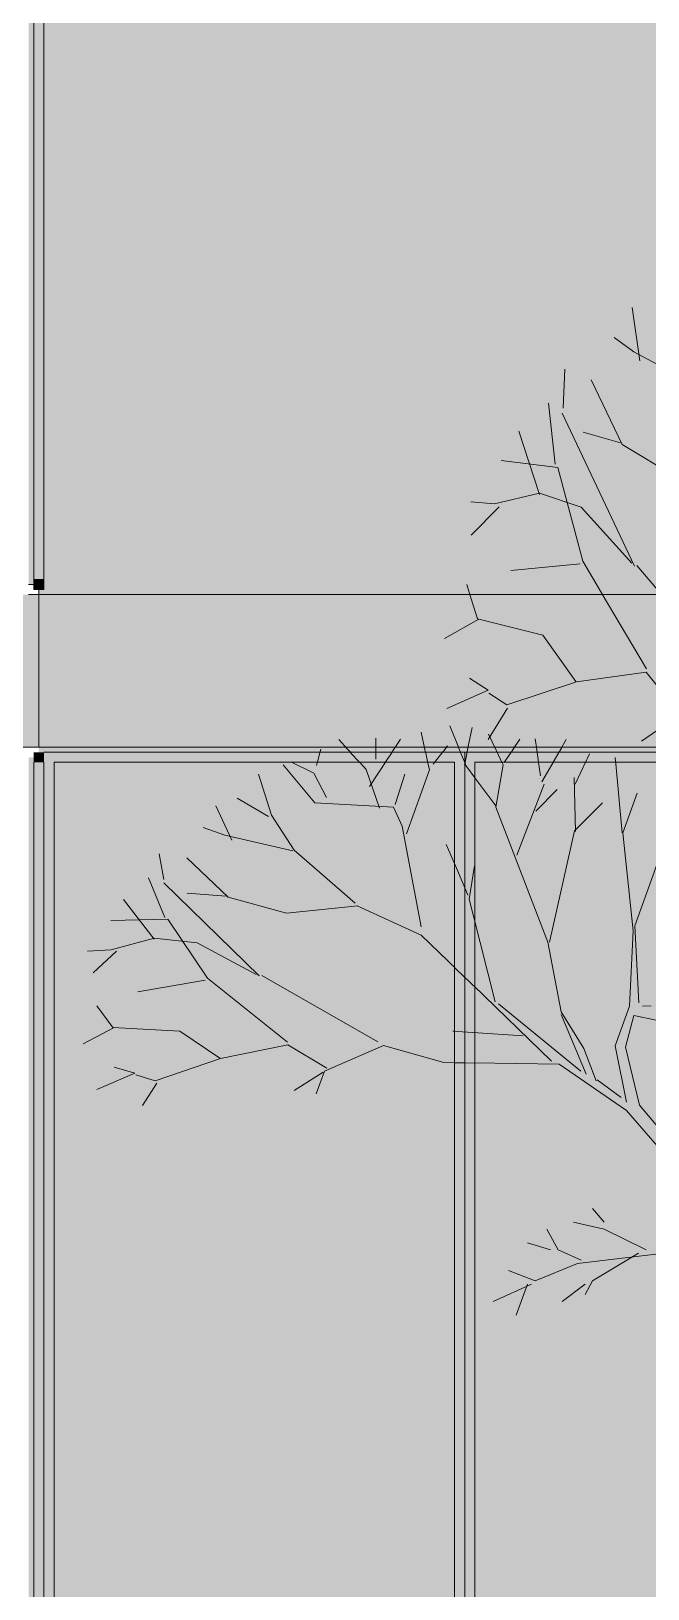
# Model space of a CAD drawing. Header units: centimetres. Extents: x -4381 to 5639, y -3920 to 4826.
# Drawn here: x 67.502 to 68.714, y 33.748 to 36.812 of the extents above; entities that cross this region are included whole.
import ezdxf
from ezdxf.xclip import XClip

# ---------------------------------------------------------------- set-up
doc = ezdxf.new("R2010")
doc.units = ezdxf.units.CM
doc.header["$MEASUREMENT"] = 0
doc.header["$XCLIPFRAME"] = 0
doc.set_wipeout_variables(frame=1)
doc.linetypes.add('Wipeout_Contour', pattern=[100, 0, -100])
for name, color, linetype, lineweight, true_color in [('00-TREES_Pen_No__181', 7, 'Continuous', 5, 0xddeaa8), ('Dalles_Pen_No__112', 7, 'Continuous', 5, 0xd5aaaa), ('Structural - Bearing_Pen_No__102', 7, 'Continuous', 5, 0xcccccc)]:
    doc.layers.add(name, color=color, linetype=linetype, lineweight=lineweight, true_color=true_color)
for name, color, linetype in [('Dalles', 7, 'Continuous'), ('Drawing & Figure', 7, 'Continuous'), ('Structural - Bearing', 7, 'Continuous')]:
    doc.layers.add(name, color=color, linetype=linetype)
for name, color, linetype, lineweight in [('Dalles_Pen_No__1', 7, 'Continuous', 5), ('Structural - Bearing_Pen_No__1', 7, 'Continuous', 5), ('Structural - Bearing_Pen_No__18', 9, 'Continuous', 5), ('trees_Pen_No__1', 7, 'Continuous', 5)]:
    doc.layers.add(name, color=color, linetype=linetype, lineweight=lineweight)

# ---------------------------------------------------------------- blocks, each defined once
blk = doc.blocks.new('Drawing_7_7', base_point=(-363.0919, 32.2036))
at = {"color": 254, "linetype": 'Wipeout_Contour', "lineweight": 0, "ltscale": 311.170381}
blk.add_wipeout([(67.5169, 35.4036), (70.8669, 35.4036), (70.8669, 35.7036), (67.5169, 35.7036)], dxfattribs=at).dxf.layer = 'Dalles'
at = {"layer": 'Dalles_Pen_No__112', "linetype": 'Continuous', "ltscale": 10}
blk.add_hatch(color=256, dxfattribs=at).paths.add_polyline_path([(67.5169, 35.4036), (70.8669, 35.4036), (70.8669, 35.7036), (67.5169, 35.7036)])
at = {"layer": 'trees_Pen_No__1', "linetype": 'Continuous', "ltscale": 10}
for p, q in [((68.3821, 35.6554), (68.3142, 35.617)), ((68.3793, 35.6558), (68.5077, 35.6238)), ((68.5077, 35.6238), (68.5726, 35.5328)), ((68.574, 35.5318), (68.7111, 35.5507)), ((68.7111, 35.5507), (68.776, 35.4702)), ((68.4007, 35.5159), (68.3634, 35.5394)), ((68.437, 35.4867), (68.574, 35.5318)), ((68.3191, 35.4793), (68.4007, 35.5159)), ((68.4019, 35.5098), (68.437, 35.4867))]:
    blk.add_line(p, q, dxfattribs=at)
at = {"color": 254, "linetype": 'Wipeout_Contour', "lineweight": 0, "ltscale": 943.216154}
blk.add_wipeout([(67.5169, 35.7136), (67.5169, 35.7036), (70.8669, 35.7036), (70.8669, 35.7136), (70.8569, 35.7136), (70.8569, 38.7936), (70.8669, 38.7936), (70.8669, 38.8036), (67.5169, 38.8036), (67.5169, 38.7936), (67.5269, 38.7936), (67.5269, 35.7136)], dxfattribs=at).dxf.layer = 'Structural - Bearing'
at = {"color": 254, "linetype": 'Wipeout_Contour', "lineweight": 0, "ltscale": 462.445527}
blk.add_wipeout([(67.5169, 35.4036), (67.5169, 35.3936), (69.1819, 35.3936), (69.1819, 35.3836), (69.1919, 35.3836), (69.1919, 35.4036)], dxfattribs=at).dxf.layer = 'Structural - Bearing'
at = {"layer": 'Structural - Bearing_Pen_No__102', "linetype": 'Continuous', "ltscale": 10}
blk.add_hatch(color=256, dxfattribs=at).paths.add_polyline_path([(67.5169, 35.7136), (67.5169, 35.7036), (70.8669, 35.7036), (70.8669, 35.7136), (70.8569, 35.7136), (70.8569, 38.7936), (70.8669, 38.7936), (70.8669, 38.8036), (67.5169, 38.8036), (67.5169, 38.7936), (67.5269, 38.7936), (67.5269, 35.7136)])
at = {"layer": 'Structural - Bearing_Pen_No__18', "linetype": 'Continuous', "ltscale": 10}
blk.add_hatch(color=256, dxfattribs=at).paths.add_polyline_path([(67.5169, 35.4036), (67.5169, 35.3936), (69.1819, 35.3936), (69.1819, 35.3836), (69.1919, 35.3836), (69.1919, 35.4036)])
at = {"layer": 'Dalles_Pen_No__1', "linetype": 'Continuous', "ltscale": 10}
blk.add_line((67.5169, 35.7036), (67.4969, 35.7036), dxfattribs=at)
at = {"layer": 'Structural - Bearing_Pen_No__1', "linetype": 'Continuous', "ltscale": 10}
blk.add_line((67.5169, 35.7036), (70.8669, 35.7036), dxfattribs=at)
at = {"layer": 'trees_Pen_No__1', "linetype": 'Continuous', "ltscale": 10}
for p, q in [((68.6832, 36.2686), (68.6983, 36.1636)), ((68.6483, 36.2096), (68.6867, 36.181)), ((68.6867, 36.181), (68.8116, 36.1139)), ((68.5476, 36.0704), (68.5509, 36.147)), ((68.603, 36.1264), (68.6641, 35.9988)), ((68.5323, 35.9599), (68.5187, 36.0804)), ((68.5461, 36.0607), (68.6879, 35.7598)), ((68.5012, 35.9003), (68.4605, 36.0249)), ((68.6608, 36.0022), (68.5869, 36.0232)), ((68.6641, 35.9988), (68.7704, 35.9345)), ((68.5371, 35.9535), (68.4258, 35.9672)), ((68.5865, 35.7691), (68.5371, 35.9535)), ((68.3665, 35.8861), (68.4126, 35.8821)), ((68.4126, 35.8821), (68.5016, 35.9031)), ((68.5016, 35.9031), (68.583, 35.8753)), ((68.4222, 35.8764), (68.3668, 35.8204)), ((68.583, 35.8753), (68.6829, 35.7654)), ((68.5811, 35.7642), (68.445, 35.7511)), ((68.7118, 35.5578), (68.5865, 35.7691)), ((68.8873, 35.5311), (68.693, 35.7609)), ((68.3584, 35.7232), (68.3793, 35.6558)), ((68.4387, 35.4799), (68.4006, 35.4185)), ((68.767, 35.4596), (68.702, 35.4151))]:
    blk.add_line(p, q, dxfattribs=at)
at = {"color": 254, "linetype": 'Wipeout_Contour', "lineweight": 0, "ltscale": 308.434267}
blk.add_wipeout([(67.5069, 38.7836), (67.4969, 38.7836), (67.4969, 35.7236), (67.5069, 35.7236)], dxfattribs=at).dxf.layer = 'Structural - Bearing'
at = {"color": 254, "linetype": 'Wipeout_Contour', "lineweight": 0, "ltscale": 302.13914}
blk.add_wipeout([(67.5469, 32.2336), (67.5469, 35.3736), (67.5269, 35.3736), (67.5269, 32.2336)], dxfattribs=at).dxf.layer = 'Structural - Bearing'
at = {"color": 254, "linetype": 'Wipeout_Contour', "lineweight": 0, "ltscale": 305.102638}
blk.add_wipeout([(68.3744, 32.2336), (68.3744, 35.3736), (68.3544, 35.3736), (68.3544, 32.2336)], dxfattribs=at).dxf.layer = 'Structural - Bearing'
at = {"layer": 'Structural - Bearing_Pen_No__18', "linetype": 'Continuous', "ltscale": 10}
for points in [[(67.5069, 38.7836), (67.4969, 38.7836), (67.4969, 35.7236), (67.5069, 35.7236)], [(67.5469, 32.2336), (67.5469, 35.3736), (67.5269, 35.3736), (67.5269, 32.2336)], [(68.3744, 32.2336), (68.3744, 35.3736), (68.3544, 35.3736), (68.3544, 32.2336)]]:
    blk.add_hatch(color=256, dxfattribs=at).paths.add_polyline_path(points)
at = {"layer": 'Structural - Bearing_Pen_No__1', "linetype": 'Continuous', "ltscale": 10}
for p, q in [((67.5169, 35.7136), (67.5069, 35.7136)), ((67.5169, 35.7136), (67.5169, 35.7036)), ((67.5269, 35.7136), (67.5169, 35.7136))]:
    blk.add_line(p, q, dxfattribs=at)
at = {"color": 254, "linetype": 'Wipeout_Contour', "lineweight": 0, "ltscale": 308.486249}
blk.add_wipeout([(67.5069, 35.7336), (67.5269, 35.7336), (67.5269, 38.7736), (67.5069, 38.7736)], dxfattribs=at).dxf.layer = 'Structural - Bearing'
at = {"color": 254, "linetype": 'Wipeout_Contour', "lineweight": 0, "ltscale": 463.562565}
blk.add_wipeout([(69.1819, 35.3936), (68.3544, 35.3936), (68.3544, 35.3736), (68.3744, 35.3736), (69.1619, 35.3736), (69.1819, 35.3736)], dxfattribs=at).dxf.layer = 'Structural - Bearing'
at = {"layer": 'Structural - Bearing', "linetype": 'Continuous', "lineweight": 0, "ltscale": 10, "true_color": 0x000000}
blk.add_hatch(color=18, dxfattribs=at).paths.add_polyline_path([(67.5069, 35.7336), (67.5069, 35.7136), (67.5269, 35.7136), (67.5269, 35.7336)])
at = {"layer": 'Structural - Bearing_Pen_No__18', "linetype": 'Continuous', "ltscale": 10}
for points in [[(67.5069, 35.7336), (67.5269, 35.7336), (67.5269, 38.7736), (67.5069, 38.7736)], [(69.1819, 35.3936), (68.3544, 35.3936), (68.3544, 35.3736), (68.3744, 35.3736), (69.1619, 35.3736), (69.1819, 35.3736)]]:
    blk.add_hatch(color=256, dxfattribs=at).paths.add_polyline_path(points)
at = {"layer": 'Structural - Bearing_Pen_No__1', "linetype": 'Continuous', "ltscale": 10}
for p, q in [((67.5269, 35.7336), (67.5069, 35.7336)), ((67.5069, 35.7236), (67.4969, 35.7236)), ((67.5069, 35.7236), (67.5069, 35.7136))]:
    blk.add_line(p, q, dxfattribs=at)
at = {"layer": 'Structural - Bearing_Pen_No__1', "linetype": 'Continuous', "ltscale": 10, "flags": 128}
for points in [[(67.5069, 38.7836), (67.5069, 38.7736), (67.5069, 35.7336), (67.5069, 35.7236)], [(67.5269, 38.7936), (67.5269, 38.7736), (67.5269, 35.7336), (67.5269, 35.7136)]]:
    blk.add_lwpolyline(points, dxfattribs=at)
at = {"color": 254, "linetype": 'Wipeout_Contour', "lineweight": 0, "ltscale": 305.030928}
blk.add_wipeout([(68.3344, 35.3736), (68.3344, 32.2336), (68.3544, 32.2336), (68.3544, 35.3736)], dxfattribs=at).dxf.layer = 'Structural - Bearing'
at = {"color": 254, "linetype": 'Wipeout_Contour', "lineweight": 0, "ltscale": 306.54797}
blk.add_wipeout([(69.1619, 32.2336), (69.1619, 35.3736), (68.3744, 35.3736), (68.3744, 32.2336)], dxfattribs=at).dxf.layer = 'Structural - Bearing'
at = {"layer": 'Structural - Bearing_Pen_No__102', "linetype": 'Continuous', "ltscale": 10}
blk.add_hatch(color=256, dxfattribs=at).paths.add_polyline_path([(69.1619, 32.2336), (69.1619, 35.3736), (68.3744, 35.3736), (68.3744, 32.2336)])
at = {"layer": 'Structural - Bearing_Pen_No__18', "linetype": 'Continuous', "ltscale": 10}
blk.add_hatch(color=256, dxfattribs=at).paths.add_polyline_path([(68.3344, 35.3736), (68.3344, 32.2336), (68.3544, 32.2336), (68.3544, 35.3736)])
at = {"layer": 'Structural - Bearing_Pen_No__1', "linetype": 'Continuous', "ltscale": 10}
for p, q in [((68.3744, 32.2336), (68.3744, 35.3736)), ((68.3744, 35.3736), (69.1619, 35.3736))]:
    blk.add_line(p, q, dxfattribs=at)
at = {"layer": 'trees_Pen_No__1', "linetype": 'Continuous', "ltscale": 10}
for p, q in [((68.4013, 35.4293), (68.43, 35.3684)), ((68.4319, 35.3731), (68.4626, 35.4194)), ((68.5036, 35.3473), (68.4927, 35.4197)), ((68.5056, 35.3351), (68.5539, 35.4183)), ((68.43, 35.3684), (68.4156, 35.2854)), ((68.5715, 35.3309), (68.5993, 35.3904)), ((68.6636, 35.2346), (68.6502, 35.3832)), ((68.5722, 35.2377), (68.5695, 35.344)), ((68.4568, 35.1907), (68.5103, 35.3304)), ((68.4938, 35.2775), (68.5358, 35.3202)), ((68.6654, 35.2346), (68.6931, 35.313)), ((68.4156, 35.2854), (68.5174, 35.0198)), ((68.5703, 35.2386), (68.6254, 35.2936)), ((68.5212, 35.0198), (68.5703, 35.2386)), ((68.6858, 35.0418), (68.6654, 35.2346)), ((68.6885, 35.0522), (68.742, 35.1994)), ((68.3628, 35.1044), (68.3734, 35.1698)), ((68.414, 34.9027), (68.3628, 35.1044)), ((68.6784, 34.894), (68.6858, 35.0418)), ((68.6963, 34.9007), (68.6885, 35.0522)), ((68.5174, 35.0198), (68.5439, 34.8826)), ((68.5826, 34.7662), (68.4204, 34.8988)), ((68.5439, 34.8826), (68.5887, 34.8104)), ((68.5933, 34.7604), (68.5442, 34.8777)), ((68.6499, 34.8156), (68.6784, 34.894)), ((68.6871, 34.8752), (68.6706, 34.8129)), ((68.7304, 34.8661), (68.6871, 34.8752)), ((68.7038, 34.8942), (68.7208, 34.8943)), ((68.6724, 34.7047), (68.6499, 34.8156)), ((68.5887, 34.8104), (68.6125, 34.747)), ((68.6706, 34.8129), (68.6978, 34.6992)), ((68.6725, 34.6887), (68.54, 34.7799)), ((68.6616, 34.7143), (68.6146, 34.7489)), ((68.6978, 34.6992), (68.808, 34.5683)), ((68.7893, 34.5531), (68.6725, 34.6887)), ((68.6284, 34.4687), (68.6058, 34.4958)), ((68.5381, 34.4145), (68.5156, 34.4552)), ((68.6284, 34.4552), (68.5682, 34.4687)), ((68.7111, 34.4145), (68.6284, 34.4552)), ((68.5231, 34.4145), (68.478, 34.4281)), ((68.8616, 34.4213), (68.5757, 34.3875)), ((68.5757, 34.3875), (68.493, 34.3536)), ((68.5833, 34.3942), (68.5381, 34.4145)), ((68.6961, 34.4078), (68.6058, 34.3536)), ((68.493, 34.3536), (68.4404, 34.3739)), ((68.4855, 34.3468), (68.4103, 34.313)), ((68.478, 34.3468), (68.4554, 34.2859)), ((68.5908, 34.3468), (68.5457, 34.313)), ((68.6058, 34.3536), (68.5908, 34.3265))]:
    blk.add_line(p, q, dxfattribs=at)
at = {"color": 254, "linetype": 'Wipeout_Contour', "lineweight": 0, "ltscale": 459.14886}
blk.add_wipeout([(68.3544, 35.3936), (67.5269, 35.3936), (67.5269, 35.3736), (67.5469, 35.3736), (68.3344, 35.3736), (68.3544, 35.3736)], dxfattribs=at).dxf.layer = 'Structural - Bearing'
at = {"layer": 'Dalles', "linetype": 'Continuous', "lineweight": 0, "ltscale": 10, "true_color": 0x000000}
blk.add_hatch(color=18, dxfattribs=at).paths.add_polyline_path([(63.6669, 35.4036), (67.5169, 35.4036), (67.5169, 35.7036), (63.6669, 35.7036)])
at = {"layer": 'Structural - Bearing_Pen_No__18', "linetype": 'Continuous', "ltscale": 10}
blk.add_hatch(color=256, dxfattribs=at).paths.add_polyline_path([(68.3544, 35.3936), (67.5269, 35.3936), (67.5269, 35.3736), (67.5469, 35.3736), (68.3344, 35.3736), (68.3544, 35.3736)])
at = {"layer": 'Dalles_Pen_No__1', "linetype": 'Continuous', "ltscale": 10}
for p, q in [((67.5169, 35.7036), (67.5169, 35.4036)), ((67.5169, 35.4036), (64.3669, 35.4036))]:
    blk.add_line(p, q, dxfattribs=at)
at = {"layer": 'Structural - Bearing_Pen_No__1', "linetype": 'Continuous', "ltscale": 10}
for p, q in [((69.1919, 35.4036), (67.5169, 35.4036)), ((67.5269, 35.3936), (68.3544, 35.3936)), ((68.3544, 35.3936), (68.3544, 35.3736)), ((68.3544, 35.3936), (69.1819, 35.3936)), ((68.3544, 35.3736), (68.3544, 32.2336))]:
    blk.add_line(p, q, dxfattribs=at)
at = {"layer": 'trees_Pen_No__1', "linetype": 'Continuous', "ltscale": 10}
for p, q in [((68.3538, 35.3697), (68.3692, 35.4423)), ((68.4156, 35.2882), (68.3538, 35.3697))]:
    blk.add_line(p, q, dxfattribs=at)
at = {"color": 254, "linetype": 'Wipeout_Contour', "lineweight": 0, "ltscale": 302.067604}
blk.add_wipeout([(67.5069, 35.3736), (67.5069, 32.2336), (67.5269, 32.2336), (67.5269, 35.3736)], dxfattribs=at).dxf.layer = 'Structural - Bearing'
at = {"color": 254, "linetype": 'Wipeout_Contour', "lineweight": 0, "ltscale": 303.580963}
blk.add_wipeout([(68.3344, 32.2336), (68.3344, 35.3736), (67.5469, 35.3736), (67.5469, 32.2336)], dxfattribs=at).dxf.layer = 'Structural - Bearing'
at = {"layer": '00-TREES_Pen_No__181', "linetype": 'Continuous', "ltscale": 10}
blk.add_hatch(color=256, dxfattribs=at).paths.add_polyline_path([(70.6314, 35.8241), (70.5923, 36.0682), (70.4189, 36.2969), (70.1793, 36.486), (69.8712, 36.6239), (69.6213, 36.6513), (69.363, 36.5664), (69.2465, 36.3932), (69.0733, 36.4062), (68.8886, 36.3337), (68.7136, 36.2551), (68.4291, 36.0941), (68.3164, 35.7882), (68.2036, 35.5288), (68.0574, 35.3523), (67.6134, 35.0851), (67.5809, 34.838), (67.7207, 34.6983), (68.0159, 34.6772), (68.2359, 34.6772), (68.4935, 34.7148), (68.7257, 34.627), (68.6725, 34.6887), (68.5728, 34.8361), (68.8469, 34.737), (69.0697, 34.677), (69.3301, 34.7223), (69.4465, 34.8229), (69.494, 35), (69.546, 35.1187), (69.6232, 35.3192), (69.7784, 35.3637), (69.8646, 35.4712), (70.0663, 35.3732), (70.315, 35.2914), (70.4253, 35.2783), (70.6188, 35.4718)])
at = {"layer": 'Structural - Bearing_Pen_No__102', "linetype": 'Continuous', "ltscale": 10}
blk.add_hatch(color=256, dxfattribs=at).paths.add_polyline_path([(68.3344, 32.2336), (68.3344, 35.3736), (67.5469, 35.3736), (67.5469, 32.2336)])
at = {"layer": 'Structural - Bearing_Pen_No__18', "linetype": 'Continuous', "ltscale": 10}
blk.add_hatch(color=256, dxfattribs=at).paths.add_polyline_path([(67.5069, 35.3736), (67.5069, 32.2336), (67.5269, 32.2336), (67.5269, 35.3736)])
at = {"layer": 'Structural - Bearing_Pen_No__1', "linetype": 'Continuous', "ltscale": 10}
for p, q in [((67.5269, 32.2336), (67.5269, 35.3736)), ((67.5469, 32.2336), (67.5469, 35.3736)), ((67.5469, 35.3736), (68.3344, 35.3736)), ((68.3344, 35.3736), (68.3344, 32.2336))]:
    blk.add_line(p, q, dxfattribs=at)
at = {"layer": 'trees_Pen_No__1', "linetype": 'Continuous', "ltscale": 10}
for p, q in [((68.2851, 35.3588), (68.2685, 35.433)), ((68.3556, 35.3697), (68.3249, 35.4457)), ((68.0629, 35.3674), (68.0711, 35.3995)), ((68.1067, 35.4186), (68.1608, 35.3597)), ((68.1668, 35.3258), (68.2282, 35.4195)), ((68.1795, 35.3796), (68.1792, 35.421)), ((68.2923, 35.3697), (68.3201, 35.4062)), ((67.997, 35.3688), (68.0597, 35.294)), ((68.0139, 35.3736), (68.0574, 35.3523)), ((67.9743, 35.2697), (67.9487, 35.3504)), ((68.0574, 35.3523), (68.0822, 35.3045)), ((68.1608, 35.3597), (68.1869, 35.2836)), ((68.2176, 35.2909), (68.2368, 35.3504)), ((68.24, 35.2332), (68.2851, 35.3588)), ((67.8649, 35.2877), (67.8965, 35.2202)), ((67.9071, 35.3031), (67.9686, 35.2669)), ((68.0597, 35.294), (68.2141, 35.2857)), ((68.2141, 35.2857), (68.2314, 35.2482)), ((67.8398, 35.2452), (67.8823, 35.2305)), ((68.0191, 35.2005), (67.9743, 35.2697)), ((68.2314, 35.2482), (68.2687, 35.0499)), ((67.8823, 35.2305), (68.0162, 35.1995)), ((68.3606, 35.1121), (68.3179, 35.2121)), ((67.7624, 35.1429), (67.7536, 35.1937)), ((67.8082, 35.1856), (67.8889, 35.1081)), ((68.1387, 35.0968), (68.0191, 35.2005)), ((67.7649, 35.0686), (67.7323, 35.1464)), ((67.7625, 35.1363), (67.9503, 34.9533)), ((67.7436, 35.026), (67.6837, 35.1037)), ((67.8851, 35.11), (67.8088, 35.116)), ((67.8889, 35.1081), (68.0039, 35.077)), ((68.0039, 35.077), (68.1441, 35.0913)), ((68.2688, 35.0333), (68.1429, 35.091)), ((67.7706, 35.0648), (67.6586, 35.0621)), ((67.8487, 34.9487), (67.7706, 35.0648)), ((68.525, 34.7854), (68.2688, 35.0333)), ((67.6129, 35.0024), (67.659, 35.0047)), ((67.6694, 35.0019), (67.6236, 34.9592)), ((67.659, 35.0047), (67.7436, 35.0279)), ((67.7436, 35.0279), (67.8284, 35.0182)), ((67.8284, 35.0182), (67.9444, 34.9565)), ((67.8441, 34.9449), (67.7118, 34.9219)), ((68.0059, 34.8229), (67.8487, 34.9487)), ((68.1835, 34.8239), (67.9551, 34.9545)), ((67.6307, 34.8943), (67.6621, 34.8522)), ((67.6649, 34.8522), (67.604, 34.8197)), ((67.6621, 34.8522), (67.7939, 34.8448)), ((67.7939, 34.8448), (67.8725, 34.7917)), ((68.4695, 34.8354), (68.3307, 34.845)), ((67.874, 34.7912), (68.0063, 34.8181)), ((68.0063, 34.8181), (68.0832, 34.772)), ((68.1943, 34.8166), (68.0788, 34.766)), ((68.3131, 34.7829), (68.1943, 34.8166)), ((67.7459, 34.747), (67.874, 34.7912)), ((68.54, 34.7799), (68.3131, 34.7829)), ((67.6307, 34.7297), (67.7054, 34.7624)), ((67.7054, 34.7624), (67.6648, 34.7739)), ((67.7075, 34.7585), (67.7459, 34.747)), ((68.076, 34.7641), (68.0189, 34.7279)), ((68.0788, 34.766), (68.0622, 34.7216)), ((67.7486, 34.7427), (67.7207, 34.6983))]:
    blk.add_line(p, q, dxfattribs=at)
at = {"color": 254, "linetype": 'Wipeout_Contour', "lineweight": 0, "ltscale": 302.014568}
blk.add_wipeout([(67.5069, 35.3836), (67.4969, 35.3836), (67.4969, 32.2236), (67.5069, 32.2236)], dxfattribs=at).dxf.layer = 'Structural - Bearing'
at = {"layer": 'Structural - Bearing', "linetype": 'Continuous', "lineweight": 0, "ltscale": 10, "true_color": 0x000000}
blk.add_hatch(color=18, dxfattribs=at).paths.add_polyline_path([(67.5069, 35.3736), (67.5269, 35.3736), (67.5269, 35.3936), (67.5069, 35.3936)])
blk.add_hatch(color=18, dxfattribs=at).paths.add_polyline_path([(67.5069, 35.3736), (67.5269, 35.3736), (67.5269, 35.3936), (67.5069, 35.3936)])
at = {"layer": 'Structural - Bearing_Pen_No__18', "linetype": 'Continuous', "ltscale": 10}
blk.add_hatch(color=256, dxfattribs=at).paths.add_polyline_path([(67.5069, 35.3836), (67.4969, 35.3836), (67.4969, 32.2236), (67.5069, 32.2236)])
at = {"layer": 'Structural - Bearing_Pen_No__1', "linetype": 'Continuous', "ltscale": 10}
blk.add_line((67.5069, 35.3736), (67.5069, 32.2336), dxfattribs=at)

msp = doc.modelspace()

# ---------------------------------------------------------------- block references
at = {"layer": 'Drawing & Figure', "color": 151, "linetype": 'Continuous', "lineweight": 5, "ltscale": 10, "true_color": 0x80c2ff}
ref = msp.add_blockref('Drawing_7_7', (-363.09186, 32.20361), dxfattribs=at)
XClip(ref).set_block_clipping_path([(51.7463984619, 23.6253966175), (100.4426918859, 45.1170657245)])

doc.saveas('drawing.dxf')
